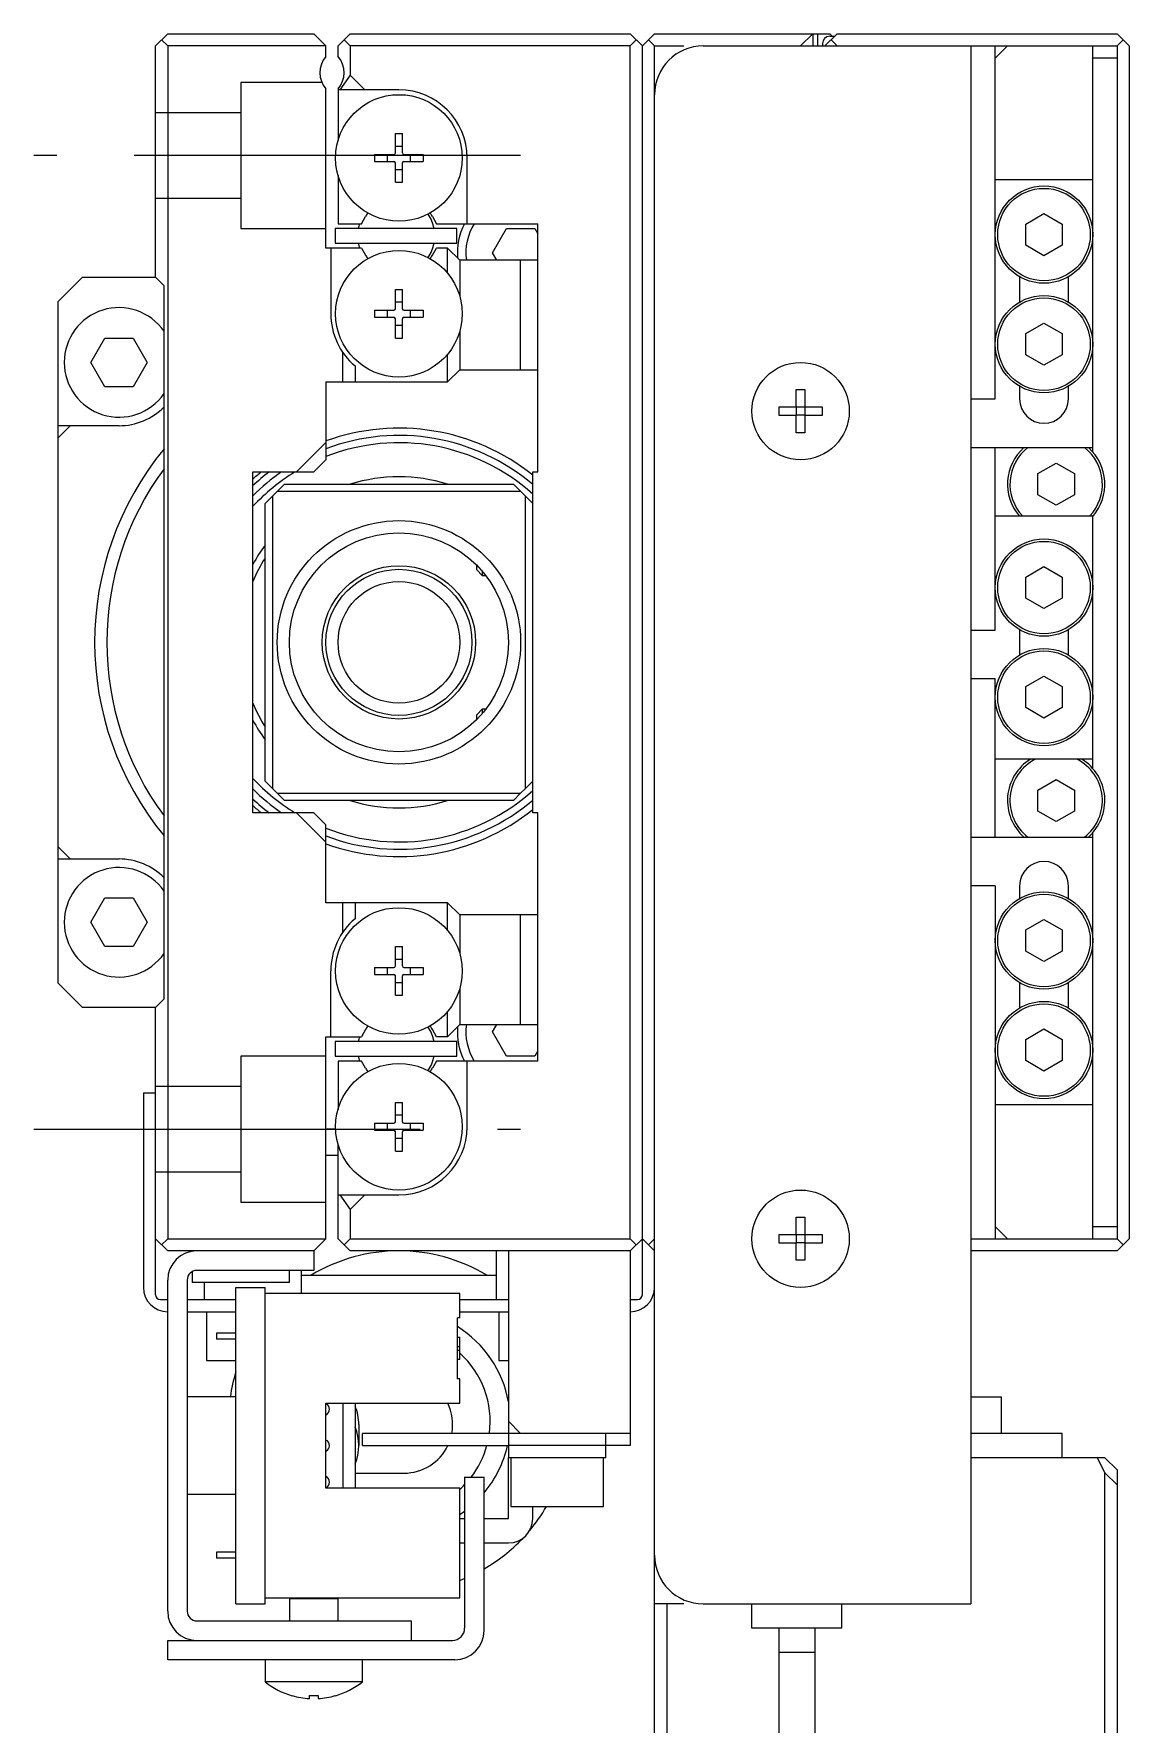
# Model space of a CAD drawing. Extents: x -1 to 678, y -8 to 381.
# Drawn here: x -1 to 44, y 233.4 to 302.8 of the extents above; entities that cross this region are included whole.
import ezdxf

# ---------------------------------------------------------------- set-up
doc = ezdxf.new("R2010")
doc.units = 0
doc.header["$LTSCALE"] = 0.5
doc.linetypes.add('CENTER', pattern=[50.8, 31.75, -6.35, 6.35, -6.35])
doc.linetypes.add('DASHED', pattern=[19.05, 12.7, -6.35])
for name, color, linetype in [('MSM_CENTER', 1, 'CENTER'), ('MSM_CONTINUOUS', 7, 'CONTINUOUS'), ('MSM_DASHED', 4, 'DASHED'), ('MSM_NARROW', 5, 'CONTINUOUS')]:
    doc.layers.add(name, color=color, linetype=linetype)

msp = doc.modelspace()

# ---------------------------------------------------------------- linework, layer by layer
at = {"layer": 'MSM_CENTER'}
for p, q in [((19, 297.828), (-1, 297.828)), ((-1, 257.828), (19, 257.828))]:
    msp.add_line(p, q, dxfattribs=at)
at = {"layer": 'MSM_CONTINUOUS'}
for p, q in [((4, 302.328), (4.5, 302.828)), ((4.5, 302.828), (10.5, 302.828)), ((10.5, 302.828), (11, 302.328)), ((11.5, 302.328), (12, 302.828)), ((12, 302.828), (23.5, 302.828)), ((24, 302.328), (23.5, 302.828)), ((24.5, 302.828), (24, 302.328)), ((24.5, 302.828), (31.7, 302.828)), ((31, 302.828), (30.5, 302.328)), ((31, 302.828), (31, 302.328)), ((31.2, 302.828), (31.2, 302.328)), ((32, 302.828), (31.5, 302.328)), ((31.7, 302.828), (31.8, 302.728)), ((32, 302.828), (43.5, 302.828)), ((44, 302.328), (43.5, 302.828)), ((4, 292.828), (4, 302.328)), ((4.25, 302.578), (4.5, 302.328)), ((4.5, 302.328), (4.5, 253.328)), ((11, 302.328), (4.5, 302.328)), ((11, 301.89), (11, 302.328)), ((11.5, 301.89), (11.5, 302.328)), ((11.75, 302.578), (12, 302.328)), ((12, 302.328), (12, 301.128)), ((23.5, 302.328), (12, 302.328)), ((23.5, 302.328), (23.75, 302.578)), ((23.5, 253.328), (23.5, 302.328)), ((24, 253.328), (24, 302.328)), ((24.5, 302.328), (24.25, 302.578)), ((24.5, 302.328), (25.7, 302.328)), ((24.5, 230.828), (24.5, 302.328)), ((26.5, 302.328), (43.5, 302.328)), ((31.4, 302.428), (31.4, 302.328)), ((31.7, 302.728), (31.9, 302.728)), ((31.75, 302.578), (32, 302.328)), ((37.5, 302.328), (37.5, 238.328)), ((38.5, 301.828), (39, 302.328)), ((38.5, 287.828), (38.5, 302.328)), ((42.5, 285.651), (42.5, 302.328)), ((43.5, 302.328), (43.75, 302.578)), ((43.5, 302.328), (43.5, 253.328)), ((44, 302.328), (44, 253.328)), ((43.5, 301.828), (42.5, 301.828)), ((12, 301.128), (11.576, 300.528)), ((12.6, 300.528), (12, 301.128)), ((11, 294.028), (11, 300.567)), ((11.5, 300.567), (11.5, 298.443)), ((14, 300.528), (11.5, 300.528)), ((13.855, 298.728), (14.145, 298.728)), ((13.855, 297.933), (13.855, 298.728)), ((14.145, 297.933), (14.145, 298.728)), ((14.145, 298.198), (13.855, 298.198)), ((11.402, 297.828), (11, 297.828)), ((13, 297.873), (13.795, 297.873)), ((13, 297.873), (13, 297.583)), ((13, 297.583), (13.795, 297.583)), ((13.53, 297.583), (13.53, 297.873)), ((13.855, 296.728), (13.855, 297.523)), ((13.855, 297.258), (14.145, 297.258)), ((14.145, 296.728), (14.145, 297.523)), ((14.205, 297.873), (15, 297.873)), ((14.205, 297.583), (15, 297.583)), ((14.47, 297.583), (14.47, 297.873)), ((15, 297.873), (15, 297.583)), ((16.8, 295.028), (16.8, 297.728)), ((11.5, 297.014), (11.5, 295.028)), ((13.855, 296.728), (14.145, 296.728)), ((42.5, 296.828), (38.5, 296.828)), ((12.456, 295.028), (12.625, 295.322)), ((15.375, 295.322), (15.544, 295.028)), ((39.75, 295.011), (40.5, 295.445)), ((40.5, 295.445), (41.25, 295.011)), ((11.385, 294.828), (11.385, 294.228)), ((16.385, 294.828), (11.385, 294.828)), ((11.5, 295.028), (12.456, 295.028)), ((15.544, 295.028), (19.7, 295.028)), ((16.385, 294.228), (16.385, 294.828)), ((17.845, 293.828), (18.423, 294.828)), ((18.423, 294.828), (19.577, 294.828)), ((19.577, 294.828), (19.7, 294.616)), ((19.7, 284.828), (19.7, 295.028)), ((39.75, 294.145), (39.75, 295.011)), ((41.25, 295.011), (41.25, 294.145)), ((12.456, 294.028), (11, 294.028)), ((11.2, 294.028), (11.2, 291.328)), ((11.385, 294.228), (16.385, 294.228)), ((12.456, 294.028), (12.625, 293.735)), ((15.375, 293.735), (15.544, 294.028)), ((16, 294.028), (15.544, 294.028)), ((16, 292.99), (16, 294.028)), ((16, 294.028), (16.5, 293.528)), ((18.019, 293.528), (17.845, 293.828)), ((40.5, 293.712), (39.75, 294.145)), ((41.25, 294.145), (40.5, 293.712)), ((16.5, 293.528), (16.5, 292.043)), ((19.7, 293.528), (16.5, 293.528)), ((19, 289.028), (19, 293.528)), ((1, 292.828), (0, 291.828)), ((1, 292.828), (4, 292.828)), ((4.35, 292.478), (4, 292.828)), ((4.35, 263.178), (4.35, 292.478)), ((39.5, 292.846), (39.5, 291.811)), ((41.5, 291.811), (41.5, 292.846)), ((0, 263.828), (0, 291.828)), ((13.855, 292.328), (14.145, 292.328)), ((13.855, 291.533), (13.855, 292.328)), ((14.145, 291.798), (13.855, 291.798)), ((14.145, 291.533), (14.145, 292.328)), ((13, 291.473), (13.795, 291.473)), ((13, 291.473), (13, 291.183)), ((13, 291.183), (13.795, 291.183)), ((13.53, 291.183), (13.53, 291.473)), ((13.855, 290.328), (13.855, 291.123)), ((14.145, 290.328), (14.145, 291.123)), ((14.205, 291.473), (15, 291.473)), ((14.205, 291.183), (15, 291.183)), ((14.47, 291.183), (14.47, 291.473)), ((15, 291.473), (15, 291.183)), ((1.345, 289.328), (1.923, 290.328)), ((1.923, 290.328), (3.077, 290.328)), ((3.077, 290.328), (3.655, 289.328)), ((13.855, 290.858), (14.145, 290.858)), ((13.855, 290.328), (14.145, 290.328)), ((16.5, 290.614), (16.5, 289.028)), ((39.75, 290.511), (40.5, 290.945)), ((39.75, 289.645), (39.75, 290.511)), ((40.5, 290.945), (41.25, 290.511)), ((41.25, 290.511), (41.25, 289.645)), ((11.7, 288.528), (11.7, 289.732)), ((16, 288.528), (16, 289.667)), ((40.5, 289.212), (39.75, 289.645)), ((41.25, 289.645), (40.5, 289.212)), ((1.923, 288.328), (1.345, 289.328)), ((3.655, 289.328), (3.077, 288.328)), ((12.2, 289.184), (12.2, 288.528)), ((16.5, 289.028), (16, 288.528)), ((16.5, 289.028), (19.7, 289.028)), ((3.077, 288.328), (1.923, 288.328)), ((11, 288.528), (16, 288.528)), ((11, 288.528), (11, 285.328)), ((30.32, 288.215), (30.68, 288.215)), ((30.32, 287.508), (30.32, 288.215)), ((30.68, 288.215), (30.68, 287.508)), ((39.5, 288.346), (39.5, 287.828)), ((41.5, 287.828), (41.5, 288.346)), ((29.614, 287.508), (30.32, 287.508)), ((29.614, 287.148), (29.614, 287.508)), ((30.33, 287.498), (30.32, 287.508)), ((30.67, 287.498), (30.68, 287.508)), ((30.68, 287.508), (31.386, 287.508)), ((31.386, 287.508), (31.386, 287.148)), ((37.5, 287.828), (38.5, 287.828)), ((30.32, 287.148), (29.614, 287.148)), ((30.33, 287.159), (30.32, 287.148)), ((30.32, 286.442), (30.32, 287.148)), ((30.33, 287.159), (30.33, 287.498)), ((30.33, 287.498), (30.67, 287.498)), ((30.67, 287.159), (30.33, 287.159)), ((30.67, 287.498), (30.67, 287.159)), ((30.67, 287.159), (30.68, 287.148)), ((30.68, 287.148), (30.68, 286.442)), ((31.386, 287.148), (30.68, 287.148)), ((0, 286.228), (0.5, 286.728)), ((2.5, 286.728), (0, 286.728)), ((30.68, 286.442), (30.32, 286.442)), ((9.793, 284.828), (11, 286.036)), ((37.5, 285.828), (42.5, 285.828)), ((38.5, 278.328), (38.5, 285.828)), ((8, 284.828), (10.5, 284.828)), ((8, 270.828), (8, 284.828)), ((11, 285.328), (10.5, 284.828)), ((19.5, 270.828), (19.5, 284.828)), ((19.5, 284.828), (19.7, 284.828)), ((40.25, 284.761), (41, 285.195)), ((40.25, 283.895), (40.25, 284.761)), ((41, 285.195), (41.75, 284.761)), ((41.75, 284.761), (41.75, 283.895)), ((9, 284.028), (9.3, 284.328)), ((9.3, 284.328), (18.7, 284.328)), ((18.7, 284.328), (19.5, 283.528)), ((8.5, 283.528), (8.8, 283.828)), ((8.5, 272.128), (8.5, 283.528)), ((9, 284.028), (8.8, 283.828)), ((8.8, 283.828), (8.8, 271.828)), ((19, 284.028), (9, 284.028)), ((19.2, 271.828), (19.2, 283.828)), ((41, 283.462), (40.25, 283.895)), ((41.75, 283.895), (41, 283.462)), ((38.5, 283.028), (42.5, 283.028)), ((42.5, 272.651), (42.5, 283.028)), ((17.2, 280.803), (17.2, 280.992)), ((17.2, 280.803), (17.425, 280.578)), ((17.425, 280.747), (17.425, 280.578)), ((17.425, 280.578), (17.562, 280.578)), ((39.75, 280.511), (40.5, 280.945)), ((40.5, 280.945), (41.25, 280.511)), ((39.75, 279.645), (39.75, 280.511)), ((41.25, 280.511), (41.25, 279.645)), ((40.5, 279.212), (39.75, 279.645)), ((41.25, 279.645), (40.5, 279.212)), ((37.5, 278.328), (38.5, 278.328)), ((39.5, 278.346), (39.5, 277.311)), ((41.5, 277.311), (41.5, 278.346)), ((39.75, 276.011), (40.5, 276.445)), ((40.5, 276.445), (41.25, 276.011)), ((38.5, 276.328), (37.5, 276.328)), ((38.5, 269.828), (38.5, 276.328)), ((39.75, 275.145), (39.75, 276.011)), ((41.25, 276.011), (41.25, 275.145)), ((17.425, 275.078), (17.2, 274.853)), ((17.425, 275.078), (17.425, 274.91)), ((17.562, 275.078), (17.425, 275.078)), ((17.562, 275.078), (17.562, 275.078)), ((40.5, 274.712), (39.75, 275.145)), ((41.25, 275.145), (40.5, 274.712)), ((17.2, 274.665), (17.2, 274.853)), ((42.5, 273.028), (38.5, 273.028)), ((8.8, 271.828), (8.5, 272.128)), ((8.8, 271.828), (9, 271.628)), ((9, 271.628), (19, 271.628)), ((9.3, 271.328), (9, 271.628)), ((19, 271.628), (18.7, 271.328)), ((19, 271.628), (19.2, 271.828)), ((19.5, 272.128), (19.2, 271.828)), ((40.25, 271.761), (41, 272.195)), ((40.25, 270.895), (40.25, 271.761)), ((41, 272.195), (41.75, 271.761)), ((41.75, 271.761), (41.75, 270.895)), ((18.7, 271.328), (9.3, 271.328)), ((41, 270.462), (40.25, 270.895)), ((41.75, 270.895), (41, 270.462)), ((10.5, 270.828), (8, 270.828)), ((11, 269.621), (9.793, 270.828)), ((10.5, 270.828), (11, 270.328)), ((11, 267.128), (11, 270.328)), ((19.7, 270.828), (19.5, 270.828)), ((19.7, 260.628), (19.7, 270.828)), ((37.5, 269.828), (42.5, 269.828)), ((42.5, 253.328), (42.5, 270.006)), ((0.5, 268.928), (0, 269.428)), ((0, 268.928), (2.5, 268.928)), ((38.5, 267.828), (37.5, 267.828)), ((38.5, 267.828), (38.5, 253.328)), ((39.5, 267.828), (39.5, 267.311)), ((41.5, 267.311), (41.5, 267.828)), ((1.345, 266.328), (1.923, 267.328)), ((1.923, 267.328), (3.077, 267.328)), ((3.077, 267.328), (3.655, 266.328)), ((16, 267.128), (11, 267.128)), ((11.7, 265.925), (11.7, 267.128)), ((12.2, 267.128), (12.2, 266.473)), ((16, 265.99), (16, 267.128)), ((16, 267.128), (16.5, 266.628)), ((1.923, 265.328), (1.345, 266.328)), ((3.655, 266.328), (3.077, 265.328)), ((16.5, 266.628), (16.5, 265.043)), ((19.7, 266.628), (16.5, 266.628)), ((19, 262.128), (19, 266.628)), ((39.75, 266.011), (40.5, 266.445)), ((39.75, 265.145), (39.75, 266.011)), ((40.5, 266.445), (41.25, 266.011)), ((41.25, 266.011), (41.25, 265.145)), ((3.077, 265.328), (1.923, 265.328)), ((13.855, 265.328), (14.145, 265.328)), ((13.855, 264.533), (13.855, 265.328)), ((14.145, 264.533), (14.145, 265.328)), ((14.145, 264.798), (13.855, 264.798)), ((40.5, 264.712), (39.75, 265.145)), ((41.25, 265.145), (40.5, 264.712)), ((11.2, 261.628), (11.2, 264.328)), ((13, 264.473), (13.795, 264.473)), ((13, 264.473), (13, 264.183)), ((13, 264.183), (13.795, 264.183)), ((13.53, 264.183), (13.53, 264.473)), ((13.855, 263.328), (13.855, 264.123)), ((14.145, 263.328), (14.145, 264.123)), ((14.205, 264.473), (15, 264.473)), ((14.205, 264.183), (15, 264.183)), ((14.47, 264.183), (14.47, 264.473)), ((15, 264.473), (15, 264.183)), ((0, 263.828), (1, 262.828)), ((13.855, 263.858), (14.145, 263.858)), ((13.855, 263.328), (14.145, 263.328)), ((16.5, 263.614), (16.5, 262.128)), ((39.5, 263.846), (39.5, 262.811)), ((41.5, 262.811), (41.5, 263.846)), ((4, 262.828), (1, 262.828)), ((4, 262.828), (4.35, 263.178)), ((4, 253.328), (4, 262.828)), ((16, 261.628), (16, 262.667)), ((12.625, 261.922), (12.456, 261.628)), ((15.544, 261.628), (15.375, 261.922)), ((16.5, 262.128), (16, 261.628)), ((16.5, 262.128), (19.7, 262.128)), ((17.845, 261.828), (18.019, 262.128)), ((18.423, 260.828), (17.845, 261.828)), ((39.75, 261.511), (40.5, 261.945)), ((40.5, 261.945), (41.25, 261.511)), ((11, 261.628), (12.456, 261.628)), ((11, 253.328), (11, 261.628)), ((11.385, 261.428), (11.385, 260.828)), ((16.385, 261.428), (11.385, 261.428)), ((16, 261.628), (15.544, 261.628)), ((16.385, 260.828), (16.385, 261.428)), ((39.75, 260.645), (39.75, 261.511)), ((41.25, 261.511), (41.25, 260.645)), ((11.385, 260.828), (16.385, 260.828)), ((12.456, 260.628), (11.5, 260.628)), ((11.5, 260.628), (11.5, 258.643)), ((12.625, 260.335), (12.456, 260.628)), ((15.544, 260.628), (15.375, 260.335)), ((19.7, 260.628), (15.544, 260.628)), ((16.8, 257.928), (16.8, 260.628)), ((19.577, 260.828), (18.423, 260.828)), ((19.7, 261.041), (19.577, 260.828)), ((40.5, 260.212), (39.75, 260.645)), ((41.25, 260.645), (40.5, 260.212)), ((3.5, 259.328), (4, 259.328)), ((3.5, 259.328), (3.5, 251.328)), ((13.855, 258.928), (14.145, 258.928)), ((13.855, 258.133), (13.855, 258.928)), ((14.145, 258.398), (13.855, 258.398)), ((14.145, 258.133), (14.145, 258.928)), ((42.5, 258.828), (38.5, 258.828)), ((11.402, 257.828), (11, 257.828)), ((13, 258.073), (13.795, 258.073)), ((13, 258.073), (13, 257.783)), ((13, 257.783), (13.795, 257.783)), ((13.53, 257.783), (13.53, 258.073)), ((13.855, 256.928), (13.855, 257.723)), ((14.145, 256.928), (14.145, 257.723)), ((14.205, 258.073), (15, 258.073)), ((14.205, 257.783), (15, 257.783)), ((14.47, 257.783), (14.47, 258.073)), ((15, 258.073), (15, 257.783)), ((11.5, 253.328), (11.5, 257.214)), ((13.855, 257.458), (14.145, 257.458)), ((11.5, 256.748), (11, 256.748)), ((13.855, 256.928), (14.145, 256.928)), ((11.5, 255.128), (14, 255.128)), ((11.576, 255.128), (12, 254.528)), ((12, 254.528), (12.6, 255.128)), ((12, 254.528), (12, 253.328)), ((30.32, 254.215), (30.68, 254.215)), ((30.32, 253.508), (30.32, 254.215)), ((30.68, 254.215), (30.68, 253.508)), ((29.614, 253.508), (30.32, 253.508)), ((29.614, 253.148), (29.614, 253.508)), ((30.33, 253.498), (30.32, 253.508)), ((30.33, 253.159), (30.33, 253.498)), ((30.33, 253.498), (30.67, 253.498)), ((30.67, 253.498), (30.68, 253.508)), ((30.67, 253.498), (30.67, 253.159)), ((30.68, 253.508), (31.386, 253.508)), ((31.386, 253.508), (31.386, 253.148)), ((39, 253.328), (38.5, 253.828)), ((42.5, 253.828), (43.5, 253.828)), ((4.5, 252.828), (4, 253.328)), ((4, 251.028), (4, 253.328)), ((4.5, 253.328), (4.25, 253.078)), ((4.5, 253.328), (11, 253.328)), ((10.5, 252.828), (4.5, 252.828)), ((11, 253.328), (10.5, 252.828)), ((10.5, 252.828), (10.5, 252.028)), ((12, 252.828), (11.5, 253.328)), ((12, 253.328), (11.75, 253.078)), ((12, 253.328), (23.5, 253.328)), ((23.5, 252.828), (12, 252.828)), ((18, 252.828), (18, 250.828)), ((18.5, 252.828), (18.5, 244.328)), ((23.75, 253.078), (23.5, 253.328)), ((23.5, 252.828), (24, 253.328)), ((23.5, 252.828), (23.5, 244.828)), ((24, 253.328), (24.5, 252.828)), ((24, 251.028), (24, 253.328)), ((24.25, 253.078), (24.5, 253.328)), ((30.32, 253.148), (29.614, 253.148)), ((30.33, 253.159), (30.32, 253.148)), ((30.32, 252.442), (30.32, 253.148)), ((30.67, 253.159), (30.33, 253.159)), ((30.67, 253.159), (30.68, 253.148)), ((30.68, 253.148), (30.68, 252.442)), ((31.386, 253.148), (30.68, 253.148)), ((37.5, 253.328), (43.5, 253.328)), ((43.5, 252.828), (37.5, 252.828)), ((43.75, 253.078), (43.5, 253.328)), ((43.5, 252.828), (44, 253.328)), ((30.68, 252.442), (30.32, 252.442)), ((4.5, 238.028), (4.5, 251.628)), ((5.3, 251.628), (5.3, 238.028)), ((5.5, 251.975), (5.5, 251.528)), ((9.5, 251.528), (5.5, 251.528)), ((10.5, 252.028), (5.7, 252.028)), ((6, 251.528), (6, 250.828)), ((9.5, 251.528), (9.5, 252.028)), ((10, 251.078), (10, 252.028)), ((10, 251.828), (18, 251.828)), ((4.2, 250.828), (4.5, 250.828)), ((5.3, 250.828), (7.3, 250.828)), ((7.3, 238.328), (7.3, 251.328)), ((7.3, 251.328), (8.5, 251.328)), ((8.5, 238.328), (8.5, 251.328)), ((16.5, 251.078), (8.5, 251.078)), ((16.5, 250.078), (16.5, 251.078)), ((16.5, 250.828), (18.5, 250.828)), ((23.5, 250.828), (23.8, 250.828)), ((5.3, 250.328), (7.3, 250.328)), ((6.1, 250.328), (6.1, 248.328)), ((16.4, 247.578), (16.4, 250.078)), ((16.5, 250.078), (16.4, 250.078)), ((16.5, 250.328), (18.5, 250.328)), ((18.1, 250.328), (18.1, 248.328)), ((6.5, 249.453), (6.5, 249.203)), ((7.3, 249.453), (6.5, 249.453)), ((7.3, 249.203), (6.5, 249.203)), ((16.4, 249.278), (16.5, 249.278)), ((16.4, 248.903), (16.5, 248.903)), ((16.4, 248.753), (16.5, 248.753)), ((16.5, 248.378), (16.5, 249.278)), ((6.1, 248.328), (7.3, 248.328)), ((16.4, 248.378), (16.5, 248.378)), ((18.1, 248.328), (18.5, 248.328)), ((16.5, 247.578), (16.4, 247.578)), ((16.5, 246.578), (16.5, 247.578)), ((7.3, 246.828), (5.3, 246.828)), ((11, 246.578), (16.5, 246.578)), ((11, 243.078), (11, 246.578)), ((11.7, 246.578), (11.7, 243.078)), ((12.2, 246.578), (12.2, 243.078)), ((37.5, 246.828), (38.75, 246.828)), ((38.75, 245.328), (38.75, 246.828)), ((12.35, 245.697), (12.35, 244.828)), ((12.5, 244.828), (12.5, 245.328)), ((23.5, 245.328), (12.5, 245.328)), ((19, 245.328), (18.5, 245.828)), ((22.5, 244.328), (22.5, 245.328)), ((41.25, 245.328), (37.5, 245.328)), ((41.25, 244.328), (41.25, 245.328)), ((12.5, 244.828), (18.5, 244.828)), ((22.5, 244.828), (18.5, 244.828)), ((23.5, 244.828), (22.5, 244.828)), ((18.5, 241.828), (18.5, 244.328)), ((22.5, 244.328), (18.5, 244.328)), ((18.6, 244.328), (18.6, 242.328)), ((22.4, 242.328), (22.4, 244.328)), ((43, 244.328), (37.5, 244.328)), ((43, 243.716), (42.694, 244.328)), ((43, 244.328), (43.5, 243.828)), ((43.5, 243.828), (43.5, 230.828)), ((16.5, 243.078), (11, 243.078)), ((12.2, 243.697), (14.207, 243.697)), ((16.5, 238.578), (16.5, 243.078)), ((16.7, 243.528), (17.5, 243.528)), ((16.7, 243.528), (16.7, 237.328)), ((17.5, 237.228), (17.5, 243.528)), ((43, 230.828), (43, 243.716)), ((43.5, 243.216), (43, 243.716)), ((5.3, 242.828), (7.3, 242.828)), ((16.5, 241.828), (16.7, 241.828)), ((17.5, 241.828), (18.5, 241.828)), ((18.6, 242.328), (22.4, 242.328)), ((19.5, 241.828), (19.5, 242.328)), ((6.5, 240.453), (6.5, 240.203)), ((7.3, 240.453), (6.5, 240.453)), ((16.5, 240.828), (16.7, 240.828)), ((17.5, 240.828), (18.5, 240.828)), ((7.3, 240.203), (6.5, 240.203)), ((7.3, 238.328), (8.5, 238.328)), ((8.5, 238.578), (16.5, 238.578)), ((9.55, 238.578), (9.5, 238.528)), ((11.5, 238.528), (9.5, 238.528)), ((9.5, 238.528), (9.5, 237.629)), ((11.5, 238.528), (11.45, 238.578)), ((11.5, 237.629), (11.5, 238.528)), ((25.7, 238.328), (24.5, 238.328)), ((25, 238.328), (25, 230.828)), ((26.5, 238.328), (37.5, 238.328)), ((28.5, 237.328), (28.5, 238.328)), ((32.2, 237.328), (32.2, 238.328)), ((5.7, 237.628), (14.5, 237.628)), ((14.5, 237.628), (14.5, 236.828)), ((4.5, 236.028), (4.5, 236.828)), ((4.5, 236.828), (16.2, 236.828)), ((32.2, 237.328), (28.5, 237.328)), ((29.6, 237.328), (29.6, 232.328)), ((31.1, 232.328), (31.1, 237.328)), ((31.1, 236.328), (29.6, 236.328)), ((16.3, 236.028), (4.5, 236.028)), ((8.5, 236.028), (8.5, 235.13)), ((12.5, 235.13), (12.5, 236.028)), ((12.5, 235.13), (8.5, 235.13)), ((9.611, 234.554), (9.614, 234.559)), ((10.32, 234.559), (10.68, 234.559)), ((10.32, 234.439), (10.32, 234.559)), ((10.68, 234.559), (10.68, 234.439)), ((11.386, 234.559), (11.389, 234.554))]:
    msp.add_line(p, q, dxfattribs=at)
for centre, radius in [((14, 297.728), 2.6), ((40.5, 294.578), 2), ((40.5, 294.578), 1.9), ((14, 291.328), 2.6), ((40.5, 290.078), 2), ((40.5, 290.078), 1.9), ((30.5, 287.328), 2), ((14, 277.828), 5), ((14, 277.828), 4.5), ((40.5, 280.078), 2), ((40.5, 280.078), 1.9), ((14, 277.828), 3.15), ((14, 277.828), 3), ((40.5, 275.578), 2), ((40.5, 275.578), 1.9), ((40.5, 265.578), 2), ((40.5, 265.578), 1.9), ((14, 264.328), 2.6), ((40.5, 261.078), 2), ((40.5, 261.078), 1.9), ((14, 257.928), 2.6), ((30.5, 253.328), 2)]:
    msp.add_circle(centre, radius, dxfattribs=at)
for centre, radius, start, end in [((26.5, 300.328), 2, 90, 180), ((31.7, 302.428), 0.3, 90, 180), ((11.75, 301.228), 1, 138.59038, 221.40962), ((10.75, 301.228), 1, 318.59038, 41.40962), ((14, 297.728), 2.8, 0, 90), ((13.795, 297.933), 0.06, 270, 0), ((14.205, 297.933), 0.06, 180, 270), ((13.795, 297.523), 0.06, 0, 90), ((14.205, 297.523), 0.06, 90, 180), ((14, 294.528), 1.587, 143.80278, 150), ((13.885, 294.528), 1.587, 10.89305, 34.20438), ((14, 294.528), 1.587, 30, 36.19722), ((13.885, 294.528), 1.587, 161.64156, 169.10695), ((19, 293.828), 2.6, 152.51357, 184.59657), ((19, 293.828), 2.25, 147.76905, 187.66226), ((13.885, 294.528), 1.587, 190.89305, 198.35844), ((13.885, 294.528), 1.587, 325.79562, 349.10695), ((14, 294.528), 1.587, 210, 216.19722), ((14, 294.528), 1.587, 323.80278, 330), ((2.5, 289.328), 2.25, 34.69209, 325.3079), ((14, 291.328), 2.8, 180, 229.99483), ((13.795, 291.533), 0.06, 270, 0), ((13.795, 291.123), 0.06, 0, 90), ((14.205, 291.533), 0.06, 180, 270), ((14.205, 291.123), 0.06, 90, 180), ((40.5, 287.828), 1, 180, 0), ((2.5, 289.328), 2.6, 270, 315.36026), ((14, 277.828), 8.8, 51.31781, 109.93227), ((14, 277.828), 8.5, 49.67979, 110.66732), ((14, 277.828), 12.5, 140.53382, 219.46618), ((14, 277.828), 8.2, 47.87644, 111.46013), ((41, 284.328), 2, 131.40962, 220.5416), ((41, 284.328), 1.9, 127.86365, 223.17354), ((41, 284.328), 1.9, 316.82645, 52.13635), ((41, 284.328), 2, 318.59038, 48.59036), ((14, 277.828), 12, 143.52984, 216.47016), ((14, 277.828), 8.5, 124.56032, 134.90087), ((14, 277.828), 8.2, 121.38815, 137.02972), ((14, 277.828), 9, 128.94244, 131.81031), ((14, 277.828), 8.8, 127.30179, 132.98589), ((14, 277.828), 6.8, 72.91742, 107.08258), ((14, 277.828), 6.8, 143.98115, 151.92751), ((14, 277.828), 6.5, 147.79577, 157.38013), ((14, 277.828), 6.5, 202.61986, 212.20423), ((14, 277.828), 6.8, 208.07249, 216.01885), ((41, 271.328), 2, 121.78833, 228.59038), ((41, 271.328), 1.9, 116.52535, 232.13637), ((41, 271.328), 1.9, 307.86365, 63.47465), ((41, 271.328), 2, 311.40962, 58.21163), ((14, 277.828), 8.2, 222.97028, 238.61185), ((14, 277.828), 8.5, 225.09913, 235.43968), ((14, 277.828), 8.2, 248.53987, 312.12356), ((14, 277.828), 8.8, 227.01411, 232.69821), ((14, 277.828), 9, 228.18968, 231.05756), ((14, 277.828), 8.5, 249.33268, 310.32021), ((14, 277.828), 8.8, 250.06773, 308.68219), ((14, 277.828), 6.8, 252.91742, 287.08258), ((2.5, 266.328), 2.6, 44.63974, 90), ((40.5, 267.828), 1, 0, 180), ((2.5, 266.328), 2.25, 34.69209, 325.3079), ((14, 264.328), 2.8, 130.0052, 180.00002), ((13.795, 264.533), 0.06, 270, 0), ((13.795, 264.123), 0.06, 0, 90), ((14.205, 264.533), 0.06, 180, 270), ((14.205, 264.123), 0.06, 90, 180), ((14, 261.128), 1.587, 143.80278, 150), ((13.885, 261.128), 1.587, 10.89305, 34.20438), ((14, 261.128), 1.587, 30, 36.19722), ((19, 261.828), 2.6, 175.40342, 207.48641), ((19, 261.828), 2.25, 172.33774, 212.23095), ((13.885, 261.128), 1.587, 161.64156, 169.10695), ((13.885, 261.128), 1.587, 190.89305, 198.35844), ((13.885, 261.128), 1.587, 325.79562, 349.10695), ((14, 261.128), 1.587, 210, 216.19722), ((14, 261.128), 1.587, 323.80278, 330), ((13.795, 258.133), 0.06, 270, 0), ((13.795, 257.723), 0.06, 0, 90), ((14, 257.928), 2.8, 270, 0), ((14.205, 258.133), 0.06, 180, 270), ((14.205, 257.723), 0.06, 90, 180), ((5.7, 251.628), 1.2, 90, 180), ((14, 245.828), 7, 58.99728, 121.00273), ((5.7, 251.628), 0.4, 90, 180), ((4.5, 251.328), 1, 180, 270), ((4.2, 251.028), 0.2, 180, 270), ((23.5, 251.328), 1, 270, 0), ((23.8, 251.028), 0.2, 270, 0), ((14, 245.828), 4.57, 10.0411, 58.32069), ((14, 245.828), 3.75, 352.33771, 48.18963), ((14, 245.828), 7, 163.16499, 171.78679), ((10.9, 246.328), 0.25, 293.57818, 66.42182), ((14.207, 245.697), 2, 349.39008, 26.16001), ((10.35, 245.697), 2, 0, 22.33164), ((10.35, 244.828), 2, 337.66836, 22.33165), ((10.9, 244.828), 0.25, 293.57818, 66.42182), ((14.207, 245.697), 2, 270, 334.2706), ((14, 245.828), 3.75, 322.16908, 344.53396), ((14, 245.828), 4.57, 319.98397, 347.36033), ((10.9, 243.328), 0.25, 293.57818, 66.42182), ((14, 245.828), 3.75, 311.81034, 316.0545), ((14, 245.828), 4.57, 303.1646, 306.2145), ((18.5, 241.828), 1, 270, 0), ((14, 245.828), 7, 320.15712, 330), ((14, 245.828), 7, 300.00001, 316.5758), ((26.5, 240.328), 2, 180, 270), ((14, 245.828), 7, 290.92484, 292.6881), ((5.7, 238.028), 1.2, 180, 270), ((5.7, 238.028), 0.4, 180, 270), ((16.2, 237.328), 0.5, 270, 0), ((16.3, 237.228), 1.2, 270, 0), ((10.5, 237.628), 3.2, 231.31781, 253.87747), ((10.5, 237.628), 3.2, 286.12253, 308.68219), ((10.5, 237.628), 3.195, 253.89329, 266.77029), ((10.5, 237.628), 3.195, 273.22971, 286.10671)]:
    msp.add_arc(centre, radius, start, end, dxfattribs=at)
at = {"layer": 'MSM_DASHED'}
for p, q in [((10.834, 300.828), (7.5, 300.828)), ((7.5, 300.828), (7.5, 294.828)), ((7.5, 299.578), (4, 299.578)), ((4, 296.078), (7.5, 296.078)), ((7.5, 294.828), (11, 294.828)), ((7.5, 260.828), (7.5, 254.828)), ((11, 260.828), (7.5, 260.828)), ((7.5, 259.578), (4, 259.578)), ((4, 256.078), (7.5, 256.078)), ((7.5, 254.828), (11, 254.828))]:
    msp.add_line(p, q, dxfattribs=at)
at = {"layer": 'MSM_NARROW'}
msp.add_line((17.562, 275.078), (17.562, 275.078), dxfattribs=at)
msp.add_circle((14, 277.828), 2.5, dxfattribs=at)

doc.saveas('drawing.dxf')
